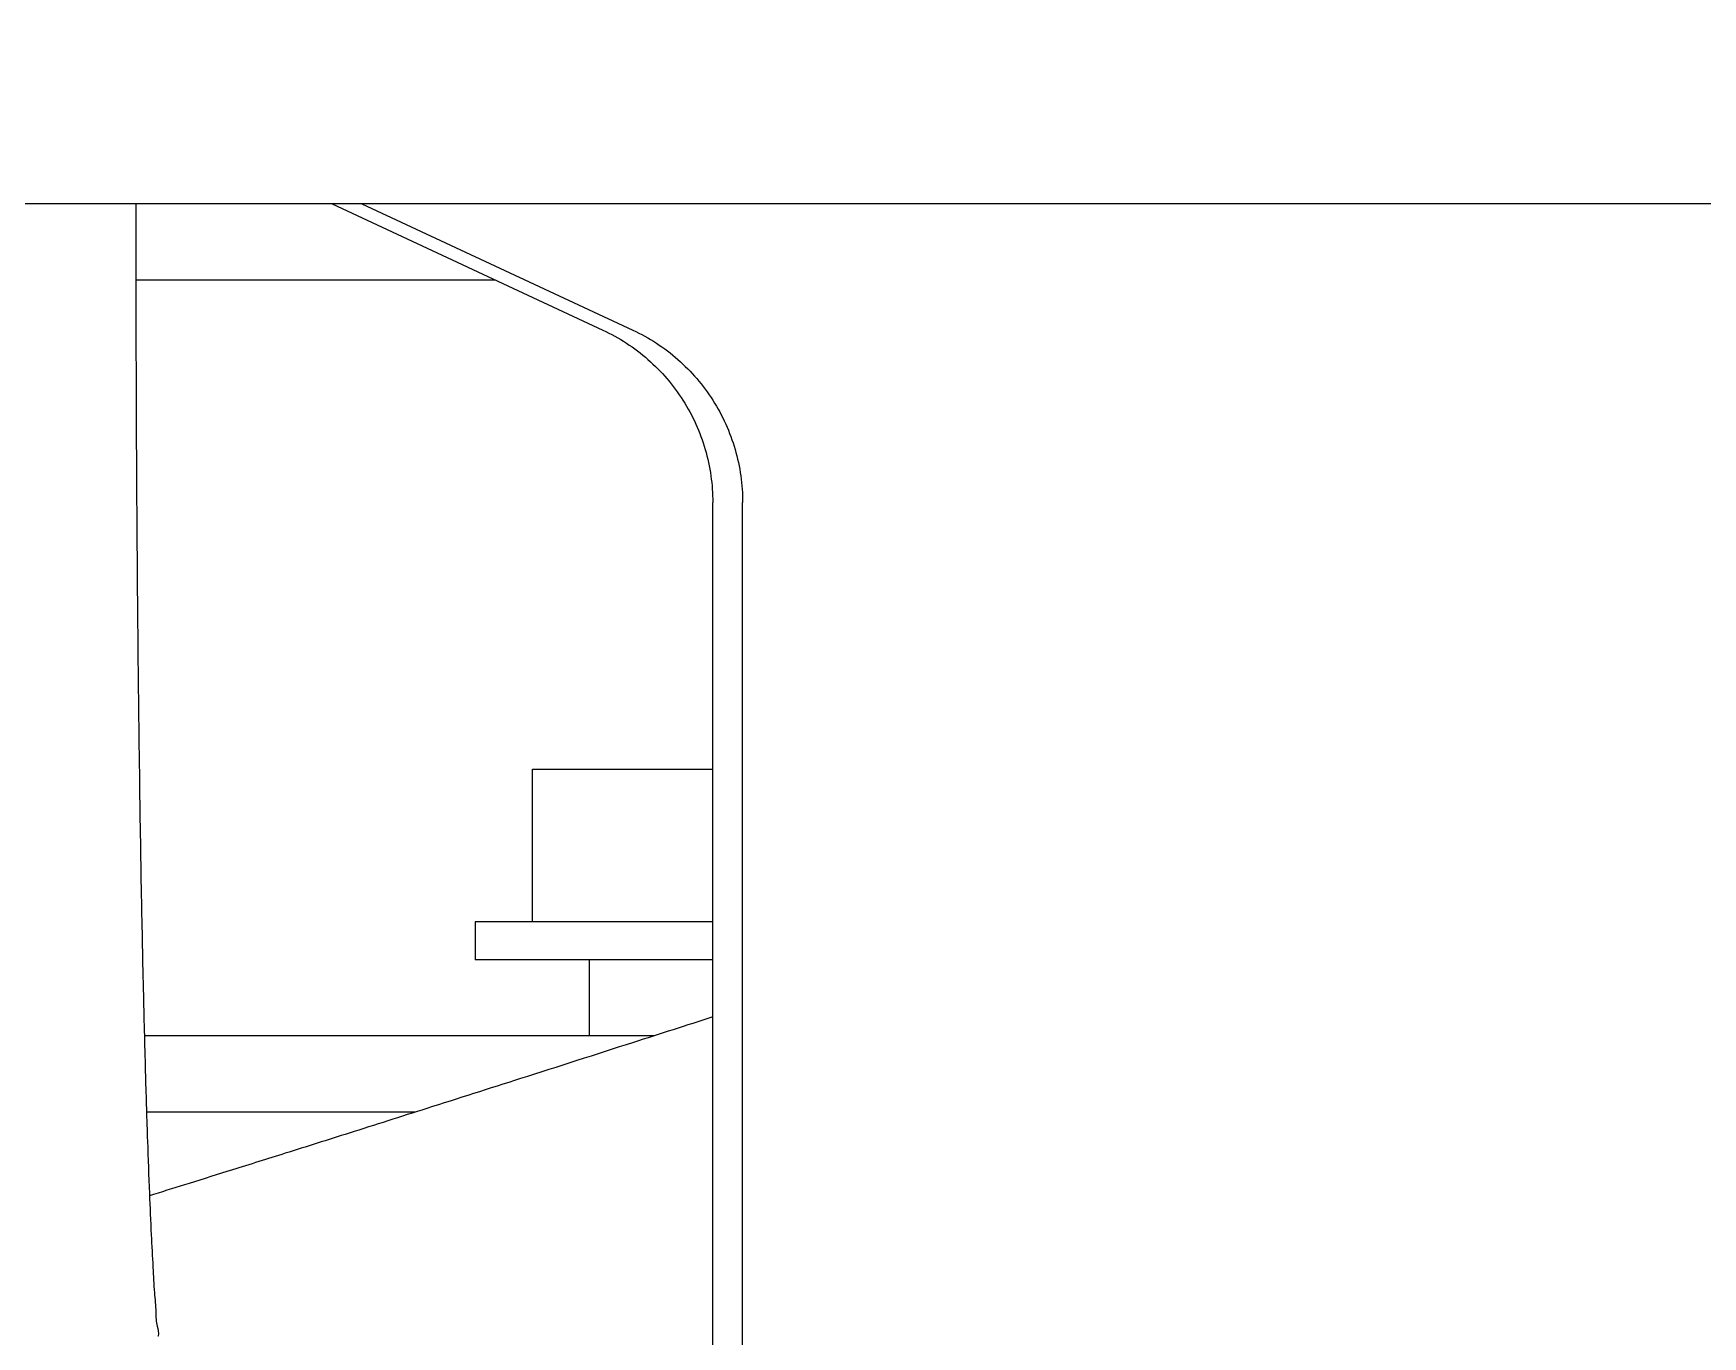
# Model space of a CAD drawing. Extents: x -50 to 48714, y -13211 to 6743.
# Drawn here: x 25929.4 to 25973.24, y -7841.83 to -7807.62 of the extents above; entities that cross this region are included whole.
import ezdxf

# ---------------------------------------------------------------- set-up
doc = ezdxf.new("R2010")
doc.units = 0
doc.header["$LTSCALE"] = 50
doc.layers.get('0').update_dxf_attribs({"linetype": 'CONTINUOUS'})

# ---------------------------------------------------------------- blocks, each defined once
blk = doc.blocks.new('SMAF_UE46_S')
for p, q in [((110.436, -45), (-88.436, -45)), ((-67.914, -45), (-67.914, -45.951)), ((-62.759, -45), (-55.647, -48.318)), ((-61.974, -45), (-54.862, -48.318)), ((-67.911, -47), (-58.471, -47)), ((-52.761, -116.987), (-52.761, -52.849)), ((-51.976, -117.604), (-51.976, -52.849)), ((-57.5, -59.85), (-52.761, -59.85)), ((-57.5, -63.85), (-57.5, -59.85)), ((-52.761, -63.85), (-59, -63.85)), ((-59, -63.85), (-59, -64.85)), ((-52.761, -64.85), (-59, -64.85)), ((-56, -66.85), (-56, -64.85)), ((-54.313, -66.85), (-67.689, -66.85)), ((-60.575, -68.85), (-67.632, -68.85))]:
    blk.add_line(p, q)
for radius in [126.5, 111.15, 108.5, 100.5, 99.65]:
    blk.add_circle((11, -40.5), radius)
for radius, start, end in [(98, 189.8185, 224.09856), (95, 190.1327, 222.23933)]:
    blk.add_arc((11, -40.5), radius, start, end)
for points, start_tangent, end_tangent in [([(-67.914, -45.951), (-67.901, -51.31), (-67.868, -56.039), (-67.822, -59.956), (-67.771, -63.169), (-67.716, -65.786), (-67.662, -67.906), (-67.609, -69.614), (-67.558, -70.982), (-67.51, -72.069), (-67.466, -72.926), (-67.425, -73.592), (-67.389, -74.099), (-67.357, -74.472), (-67.331, -74.729), (-67.333, -74.732)], (0, -1), (-0.989987, -0.141159)), ([(-55.647, -48.318), (-54.464, -49.09), (-53.544, -50.163), (-52.961, -51.45), (-52.761, -52.849)], (0.906252, -0.422737), (0, -1)), ([(-54.862, -48.318), (-53.678, -49.09), (-52.759, -50.163), (-52.175, -51.45), (-51.976, -52.849)], (0.906252, -0.422737), (0, -1)), ([(-52.761, -66.352), (-54.846, -67.021), (-57.811, -67.97), (-60.274, -68.754), (-62.311, -69.401), (-63.993, -69.931), (-65.378, -70.366), (-66.515, -70.721), (-67.448, -71.011), (-67.555, -71.044)], (-0.952023, -0.306026), (-0.955425, -0.295234))]:
    blk.add_spline(points, degree=3, dxfattribs=dict(start_tangent=start_tangent, end_tangent=end_tangent))

msp = doc.modelspace()

# ---------------------------------------------------------------- block references
msp.add_blockref('SMAF_UE46_S', (26000, -7767.092))

doc.saveas('drawing.dxf')
